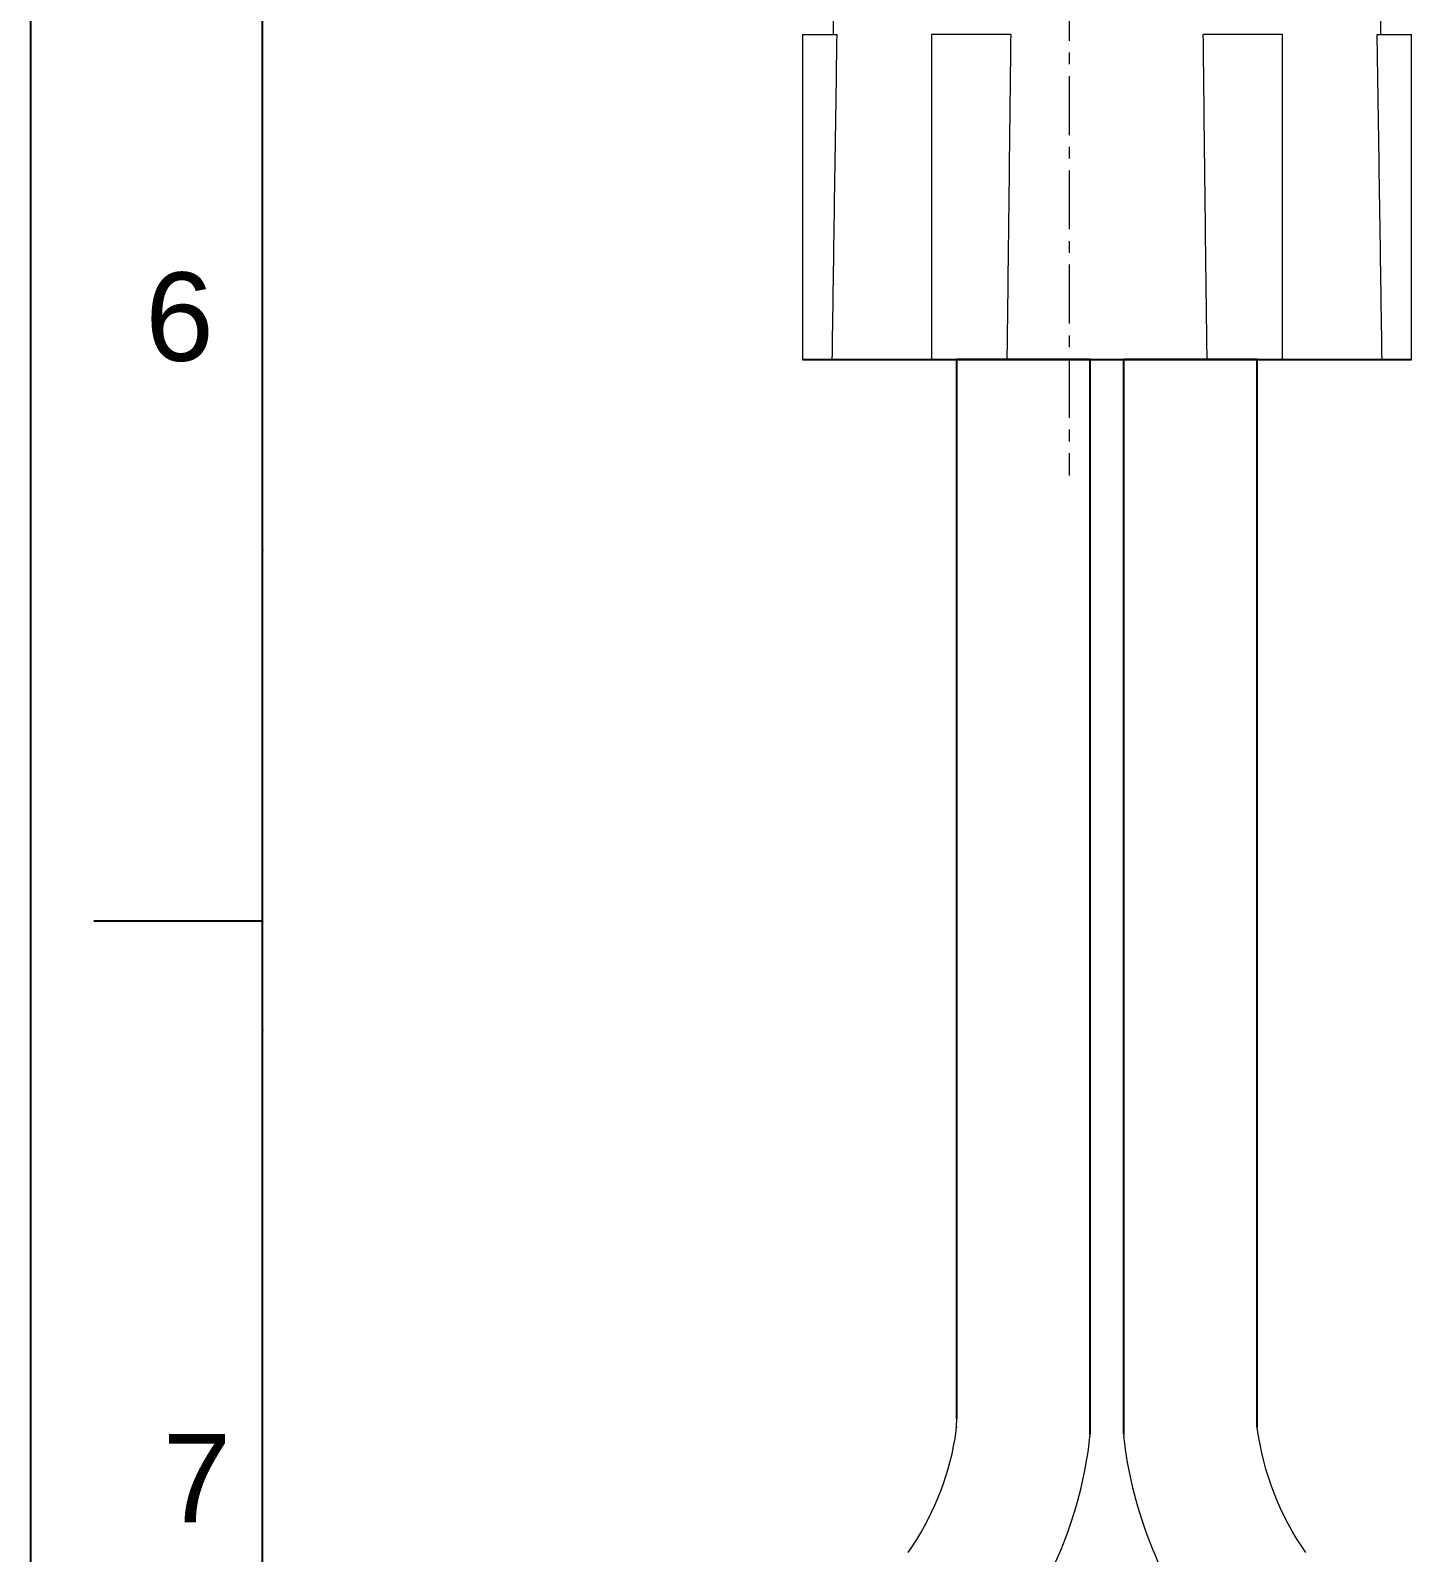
# Model space of a CAD drawing. Header units: millimetres. Extents: x 7368 to 7962, y 1333 to 2173.
# Drawn here: x 7367.8 to 7486.9, y 1499 to 1630.2 of the extents above; entities that cross this region are included whole.
import ezdxf

# ---------------------------------------------------------------- set-up
doc = ezdxf.new("R2010")
doc.units = ezdxf.units.MM
doc.linetypes.add('CENTERX2', pattern=[20.32, 12.7, -2.54, 2.54, -2.54])
doc.layers.add('CENTER', color=1, linetype='CENTERX2', lineweight=15)
doc.layers.add('FORM', color=7, linetype='Continuous')
doc.styles.get("Standard").update_dxf_attribs({"font": 'arial.ttf'})

msp = doc.modelspace()

# ---------------------------------------------------------------- linework, layer by layer
at = {"linetype": 'Continuous', "lineweight": 18, "extrusion": (0, 1, 0)}
for p, q in [((7437.62, 1673.84), (7437.01, 1629.84)), ((7484.23, 1629.84), (7483.62, 1673.84)), ((7434.37, 1629.84), (7434.37, 1601.84)), ((7434.37, 1629.84), (7437.33, 1629.84)), ((7445.5, 1629.84), (7445.5, 1601.84)), ((7452.32, 1629.84), (7445.5, 1629.84)), ((7475.75, 1629.84), (7468.92, 1629.84)), ((7475.75, 1601.84), (7475.75, 1629.84)), ((7483.91, 1629.84), (7486.87, 1629.84)), ((7486.87, 1601.84), (7486.87, 1629.84))]:
    msp.add_line(p, q, dxfattribs=at)
for p, q in [((7434.37, 1601.84), (7486.87, 1601.84)), ((7447.67, 1510.5), (7447.67, 1601.84)), ((7459.17, 1601.84), (7447.67, 1601.84)), ((7459.17, 1509.2), (7459.17, 1601.84)), ((7462.07, 1509.2), (7462.07, 1601.84)), ((7473.57, 1601.84), (7462.07, 1601.84)), ((7473.57, 1509.8), (7473.57, 1601.84))]:
    msp.add_line(p, q)
at = {"lineweight": 18}
for centre, radius, start, end in [((7437.67, 1510.5), 10, 350.3402, 0), ((7447.17, 1509.8), 0.5, 352.5211, 0), ((7457.17, 1509.2), 2, 353.7275, 0), ((7458.67, 1509.12), 0.5, 353.8625, 0), ((7464.07, 1509.2), 2, 180, 186.2725), ((7462.57, 1509.12), 0.5, 180, 186.1375), ((7474.07, 1509.8), 0.5, 180, 187.4789)]:
    msp.add_arc(centre, radius, start, end, dxfattribs=at)
at = {"linetype": 'Continuous', "lineweight": 18}
for radius, end in [(35.75, 353.7275), (24.25, 350.3402)]:
    msp.add_arc((7423.62, 1512.89), radius, 325, end, dxfattribs=at)
at = {"linetype": 'Continuous', "lineweight": 18, "extrusion": (0, 0, -1)}
for radius, end in [(35.75, 353.7275), (24.25, 352.5211)]:
    msp.add_arc((-7497.62, 1512.89), radius, 325, end, dxfattribs=at)
at = {"linetype": 'Continuous', "lineweight": 18}
for points in [[(7437.33, 1629.84), (7437.28, 1626.5), (7437.18, 1619.98), (7437.04, 1610.67), (7436.96, 1604.74), (7436.91, 1601.84)], [(7452.32, 1629.84), (7452.28, 1626.5), (7452.21, 1619.98), (7452.1, 1610.67), (7452.03, 1604.74), (7451.99, 1601.84)], [(7469.25, 1601.84), (7469.21, 1604.74), (7469.14, 1610.67), (7469.03, 1619.98), (7468.96, 1626.5), (7468.92, 1629.84)], [(7484.33, 1601.84), (7484.29, 1604.74), (7484.2, 1610.67), (7484.06, 1619.98), (7483.96, 1626.5), (7483.91, 1629.84)]]:
    msp.add_open_spline(points, degree=3, dxfattribs=at)
at = {"layer": 'CENTER', "ltscale": 0.4}
msp.add_line((7457.36, 1992.02), (7457.36, 1591.84), dxfattribs=at)
at = {"layer": 'FORM', "color": 7, "linetype": 'Continuous'}
for p, q in [((7367.83, 2173.42), (7367.83, 1333.42)), ((7387.83, 1553.42), (7373.3, 1553.42))]:
    msp.add_line(p, q, dxfattribs=at)
at = {"layer": 'FORM', "linetype": 'Continuous'}
msp.add_line((7387.83, 1353.42), (7387.83, 2153.42), dxfattribs=at)
at = {"layer": 'FORM'}
for p in [(7387.83, 1585.4), (7387.83, 1585.4), (7387.83, 1544.01), (7387.83, 1544.01)]:
    msp.add_point(p, dxfattribs=at)

# ---------------------------------------------------------------- texts
at = {"layer": 'FORM', "char_height": 7.62, "attachment_point": 5}
for s, insert in [('6', (7380.68, 1605.47)), ('7', (7382.18, 1505.4))]:
    msp.add_mtext_dynamic_manual_height_columns(s, width=50, gutter_width=12.5, heights=[0], dxfattribs=dict(at, insert=insert))

doc.saveas('drawing.dxf')
